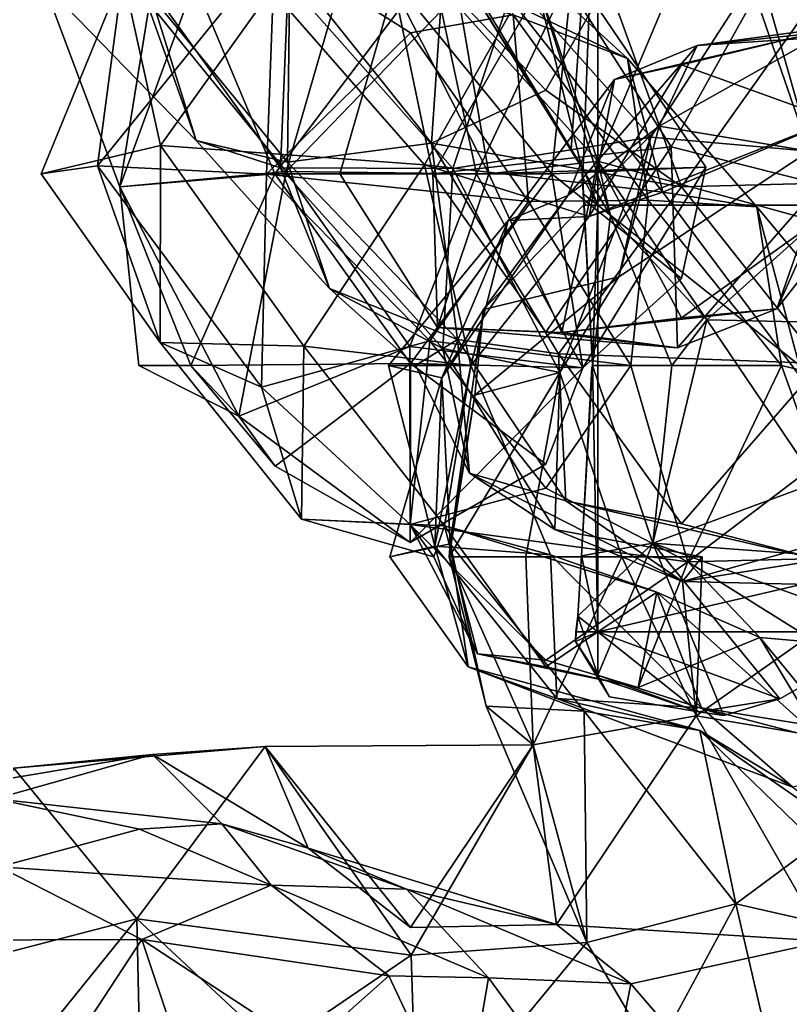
# Model space of a CAD drawing. Extents: x 290034 to 295698, y 4553723 to 4561693.
# Drawn here: x 293966.2 to 294037.9, y 4559275 to 4559366.7 of the extents above; entities that cross this region are included whole.
import ezdxf

# ---------------------------------------------------------------- set-up
doc = ezdxf.new("R2010")
doc.units = 0
doc.layers.add('Au_ppm_Pref_-_0_2', color=7, linetype='CONTINUOUS')

msp = doc.modelspace()

# ---------------------------------------------------------------- linework, layer by layer
at = {"layer": 'Au_ppm_Pref_-_0_2'}
for points in [[(294017.508, 4559354.669, 1919.429), (294007.763, 4559370.879, 1921.872), (294020, 4559389.131, 1923.13)], [(294018.634, 4559352.911, 1919.16), (294017.508, 4559354.669, 1919.429), (294020, 4559389.131, 1923.13)], [(294020, 4559349.446, 1918.684), (294018.634, 4559352.911, 1919.16), (294020, 4559389.131, 1923.13)], [(294020, 4559389.131, 1923.13), (294070, 4559389.131, 1919.985), (294070, 4559349.446, 1915.153)], [(294070, 4559349.446, 1915.153), (294020, 4559349.446, 1918.684), (294020, 4559389.131, 1923.13)], [(294034.236, 4559370.188, 1796.57), (294040.375, 4559379.944, 1796.928), (294050.563, 4559365.829, 1797.026)], [(294010.199, 4559374.638, 1835.251), (294022.756, 4559363.089, 1835.251), (294012.116, 4559367.173, 1839.833)], [(294022.756, 4559363.089, 1835.251), (294010.199, 4559374.638, 1835.251), (294012.289, 4559368.087, 1831.373)], [(293989.173, 4559352.352, 1845.03), (293973.461, 4559353.109, 1842.282), (293989.976, 4559373.486, 1841.674)], [(293975.832, 4559370.917, 1835.261), (293989.976, 4559373.486, 1841.674), (293973.461, 4559353.109, 1842.282)], [(293989.976, 4559373.486, 1841.674), (294002.577, 4559365.479, 1845.56), (293989.173, 4559352.352, 1845.03)], [(294012.116, 4559367.173, 1839.833), (294002.577, 4559365.479, 1845.56), (293989.976, 4559373.486, 1841.674)], [(294017.508, 4559354.669, 1919.429), (294005.89, 4559373.287, 1919.094), (294007.763, 4559370.879, 1921.872)], [(294018.5, 4559352.939, 1918.816), (294005.89, 4559373.287, 1919.094), (294017.508, 4559354.669, 1919.429)], [(294018.5, 4559352.939, 1918.816), (294014.07, 4559370.877, 1912.308), (294005.89, 4559373.287, 1919.094)], [(293991.347, 4559371.71, 1770.059), (293977.388, 4559370.274, 1775.884), (293991.142, 4559353.454, 1776.202)], [(294004.547, 4559355.212, 1770.195), (293991.347, 4559371.71, 1770.059), (293991.142, 4559353.454, 1776.202)], [(294004.547, 4559355.212, 1770.195), (294005.556, 4559370.188, 1765.384), (293991.347, 4559371.71, 1770.059)], [(294004.649, 4559352.37, 1889.682), (294015.887, 4559371.995, 1889.983), (294001.017, 4559369.761, 1894.246)], [(294015.887, 4559371.995, 1889.983), (294004.649, 4559352.37, 1889.682), (294026.809, 4559354.882, 1889.998)], [(294035.358, 4559370.188, 1891.07), (294015.887, 4559371.995, 1889.983), (294026.809, 4559354.882, 1889.998)], [(293975.832, 4559370.917, 1835.261), (293968.218, 4559352.37, 1836.364), (293979.335, 4559355.016, 1830.274)], [(293968.218, 4559352.37, 1836.364), (293975.832, 4559370.917, 1835.261), (293973.461, 4559353.109, 1842.282)], [(293989.656, 4559369.473, 1829.943), (293975.832, 4559370.917, 1835.261), (293979.335, 4559355.016, 1830.274)], [(294015.736, 4559352.37, 1754.758), (294017.654, 4559371.322, 1757.973), (294002.353, 4559368.786, 1754.191)], [(294017.654, 4559371.322, 1757.973), (294008.717, 4559352.37, 1760.935), (294005.464, 4559367.55, 1761.739)], [(294019.99, 4559353.548, 1906.421), (294007.245, 4559367.71, 1901.554), (294027.279, 4559370.861, 1906.388)], [(294017.654, 4559371.322, 1757.973), (294030.054, 4559353.001, 1758.347), (294008.717, 4559352.37, 1760.935)], [(294018.5, 4559352.939, 1918.816), (294021.175, 4559348.506, 1912.463), (294014.07, 4559370.877, 1912.308)], [(294027.279, 4559370.861, 1906.388), (294014.07, 4559370.877, 1912.308), (294019.99, 4559353.548, 1906.421)], [(294019.99, 4559353.548, 1906.421), (294014.07, 4559370.877, 1912.308), (294021.175, 4559348.506, 1912.463)], [(294030.054, 4559353.001, 1758.347), (294017.654, 4559371.322, 1757.973), (294015.736, 4559352.37, 1754.758)], [(293968.358, 4559370.188, 1781.797), (293982.648, 4559355.486, 1781.797), (293977.388, 4559370.274, 1775.884)], [(293978.048, 4559370.188, 1787.602), (293982.648, 4559355.486, 1781.797), (293968.358, 4559370.188, 1781.797)], [(293975.54, 4559351.158, 1757.712), (293982.474, 4559370.188, 1754.503), (293969.422, 4559367.449, 1758.04)], [(293989.967, 4559352.371, 1752.117), (293982.474, 4559370.188, 1754.503), (293975.54, 4559351.158, 1757.712)], [(293982.648, 4559355.486, 1781.797), (293991.142, 4559353.454, 1776.202), (293977.388, 4559370.274, 1775.884)], [(293991.201, 4559370.188, 1793.099), (293990.483, 4559352.938, 1787.554), (293978.048, 4559370.188, 1787.602)], [(293990.483, 4559352.938, 1787.554), (293982.648, 4559355.486, 1781.797), (293978.048, 4559370.188, 1787.602)], [(293996.109, 4559370.188, 1760.93), (293991.009, 4559352.575, 1761.781), (293978.317, 4559368.217, 1762.88)], [(294002.353, 4559368.786, 1754.191), (293982.474, 4559370.188, 1754.503), (293989.967, 4559352.371, 1752.117)], [(294006.52, 4559352.865, 1793.41), (293990.483, 4559352.938, 1787.554), (293991.201, 4559370.188, 1793.099)], [(293996.109, 4559370.188, 1760.93), (294005.464, 4559367.55, 1761.739), (293991.009, 4559352.575, 1761.781)], [(293991.201, 4559370.188, 1793.099), (294012.228, 4559370.082, 1794.767), (294006.52, 4559352.865, 1793.41)], [(294009.861, 4559352.37, 1899.834), (293995.995, 4559352.37, 1894.645), (294001.017, 4559369.761, 1894.246)], [(293995.995, 4559352.37, 1894.645), (294004.649, 4559352.37, 1889.682), (294001.017, 4559369.761, 1894.246)], [(294009.861, 4559352.37, 1899.834), (294001.017, 4559369.761, 1894.246), (294007.245, 4559367.71, 1901.554)], [(294004.547, 4559355.212, 1770.195), (294015.176, 4559360.147, 1766.572), (294005.556, 4559370.188, 1765.384)], [(294020.908, 4559370.188, 1767.217), (294005.556, 4559370.188, 1765.384), (294015.176, 4559360.147, 1766.572)], [(294024.924, 4559355.791, 1796.161), (294006.52, 4559352.865, 1793.41), (294012.228, 4559370.082, 1794.767)], [(294024.924, 4559355.791, 1796.161), (294012.228, 4559370.082, 1794.767), (294034.236, 4559370.188, 1796.57)], [(294015.176, 4559360.147, 1766.572), (294027.771, 4559351.156, 1769.43), (294020.908, 4559370.188, 1767.217)], [(294027.771, 4559351.156, 1769.43), (294041.339, 4559370.269, 1769.307), (294020.908, 4559370.188, 1767.217)], [(294024.924, 4559355.791, 1796.161), (294034.236, 4559370.188, 1796.57), (294039.657, 4559354.478, 1799.88)], [(294035.358, 4559370.188, 1891.07), (294026.809, 4559354.882, 1889.998), (294040.725, 4559351.39, 1894.554)], [(294027.771, 4559351.156, 1769.43), (294052.619, 4559351.819, 1771.304), (294041.339, 4559370.269, 1769.307)], [(294034.236, 4559370.188, 1796.57), (294050.563, 4559365.829, 1797.026), (294039.657, 4559354.478, 1799.88)], [(294045.308, 4559370.188, 1894.645), (294035.358, 4559370.188, 1891.07), (294040.725, 4559351.39, 1894.554)], [(293989.656, 4559369.473, 1829.943), (293979.335, 4559355.016, 1830.274), (294003.874, 4559353.199, 1827.603)], [(293989.656, 4559369.473, 1829.943), (294003.874, 4559353.199, 1827.603), (294012.289, 4559368.087, 1831.373)], [(294002.353, 4559368.786, 1754.191), (293989.967, 4559352.371, 1752.117), (294015.736, 4559352.37, 1754.758)], [(293978.317, 4559368.217, 1762.88), (293975.54, 4559351.158, 1757.712), (293969.422, 4559367.449, 1758.04)], [(293978.317, 4559368.217, 1762.88), (293991.009, 4559352.575, 1761.781), (293975.54, 4559351.158, 1757.712)], [(294026.061, 4559350.667, 1829.119), (294012.289, 4559368.087, 1831.373), (294003.874, 4559353.199, 1827.603)], [(294009.861, 4559352.37, 1899.834), (294007.245, 4559367.71, 1901.554), (294019.99, 4559353.548, 1906.421)], [(294022.756, 4559363.089, 1835.251), (294012.289, 4559368.087, 1831.373), (294026.061, 4559350.667, 1829.119)], [(294008.717, 4559352.37, 1760.935), (293991.009, 4559352.575, 1761.781), (294005.464, 4559367.55, 1761.739)], [(294012.116, 4559367.173, 1839.833), (294013.545, 4559349.788, 1845.501), (294002.577, 4559365.479, 1845.56)], [(294022.756, 4559363.089, 1835.251), (294024.684, 4559349.914, 1840.476), (294012.116, 4559367.173, 1839.833)], [(294012.116, 4559367.173, 1839.833), (294024.684, 4559349.914, 1840.476), (294013.545, 4559349.788, 1845.501)], [(294029.251, 4559364.322, 1812.754), (294025.704, 4559356.81, 1805.216), (294042.126, 4559366.036, 1806.113)], [(294025.704, 4559356.81, 1805.216), (294039.657, 4559354.478, 1799.88), (294042.126, 4559366.036, 1806.113)], [(294029.251, 4559364.322, 1812.754), (294042.126, 4559366.036, 1806.113), (294053.2, 4559365.902, 1811.347)], [(294039.899, 4559365.419, 1817.932), (294029.251, 4559364.322, 1812.754), (294053.2, 4559365.902, 1811.347)], [(294013.545, 4559349.788, 1845.501), (293989.173, 4559352.352, 1845.03), (294002.577, 4559365.479, 1845.56)], [(294027.775, 4559362.513, 1820.815), (294021.562, 4559361.158, 1817.433), (294039.899, 4559365.419, 1817.932)], [(294039.899, 4559365.419, 1817.932), (294021.562, 4559361.158, 1817.433), (294029.251, 4559364.322, 1812.754)], [(294039.899, 4559365.419, 1817.932), (294041.951, 4559357.401, 1824.549), (294027.775, 4559362.513, 1820.815)], [(294017.198, 4559350.345, 1811.231), (294025.704, 4559356.81, 1805.216), (294029.251, 4559364.322, 1812.754)], [(294021.562, 4559361.158, 1817.433), (294017.198, 4559350.345, 1811.231), (294029.251, 4559364.322, 1812.754)], [(294022.756, 4559363.089, 1835.251), (294034.806, 4559349.292, 1835.251), (294024.684, 4559349.914, 1840.476)], [(294022.756, 4559363.089, 1835.251), (294026.061, 4559350.667, 1829.119), (294034.806, 4559349.292, 1835.251)], [(294027.775, 4559362.513, 1820.815), (294041.951, 4559357.401, 1824.549), (294019.206, 4559348.408, 1823.223)], [(294019.206, 4559348.408, 1823.223), (294021.562, 4559361.158, 1817.433), (294027.775, 4559362.513, 1820.815)], [(294019.206, 4559348.408, 1823.223), (294011.671, 4559348.023, 1817.433), (294021.562, 4559361.158, 1817.433)], [(294011.671, 4559348.023, 1817.433), (294017.198, 4559350.345, 1811.231), (294021.562, 4559361.158, 1817.433)], [(294004.547, 4559355.212, 1770.195), (294027.771, 4559351.156, 1769.43), (294015.176, 4559360.147, 1766.572)], [(294009.363, 4559339.743, 1804.651), (294025.704, 4559356.81, 1805.216), (294017.198, 4559350.345, 1811.231)], [(294025.704, 4559356.81, 1805.216), (294009.363, 4559339.743, 1804.651), (294021.946, 4559342.796, 1799.615)], [(294019.206, 4559348.408, 1823.223), (294041.951, 4559357.401, 1824.549), (294026.061, 4559350.667, 1829.119)], [(294025.704, 4559356.81, 1805.216), (294021.946, 4559342.796, 1799.615), (294039.657, 4559354.478, 1799.88)], [(294039.128, 4559333.09, 1829.253), (294026.061, 4559350.667, 1829.119), (294041.951, 4559357.401, 1824.549)], [(294016.479, 4559333.895, 1793.987), (294006.52, 4559352.865, 1793.41), (294024.924, 4559355.791, 1796.161)], [(294016.479, 4559333.895, 1793.987), (294024.924, 4559355.791, 1796.161), (294021.946, 4559342.796, 1799.615)], [(294024.924, 4559355.791, 1796.161), (294039.657, 4559354.478, 1799.88), (294021.946, 4559342.796, 1799.615)], [(293968.218, 4559352.37, 1836.364), (293979.307, 4559336.673, 1836.448), (293979.335, 4559355.016, 1830.274)], [(293992.669, 4559336.33, 1829.478), (293979.335, 4559355.016, 1830.274), (293979.307, 4559336.673, 1836.448)], [(293992.669, 4559336.33, 1829.478), (294003.874, 4559353.199, 1827.603), (293979.335, 4559355.016, 1830.274)], [(293990.483, 4559352.938, 1787.554), (293995.038, 4559341.708, 1781.797), (293982.648, 4559355.486, 1781.797)], [(293982.648, 4559355.486, 1781.797), (293995.038, 4559341.708, 1781.797), (293991.142, 4559353.454, 1776.202)], [(294004.547, 4559355.212, 1770.195), (293991.142, 4559353.454, 1776.202), (294006.947, 4559336.957, 1776.814)], [(294016.335, 4559335.645, 1770.829), (294027.771, 4559351.156, 1769.43), (294004.547, 4559355.212, 1770.195)], [(294016.335, 4559335.645, 1770.829), (294004.547, 4559355.212, 1770.195), (294006.947, 4559336.957, 1776.814)], [(294026.809, 4559354.882, 1889.998), (294004.649, 4559352.37, 1889.682), (294015.176, 4559337.638, 1889.734)], [(294027.422, 4559336.182, 1895.021), (294026.809, 4559354.882, 1889.998), (294015.176, 4559337.638, 1889.734)], [(294026.809, 4559354.882, 1889.998), (294027.422, 4559336.182, 1895.021), (294040.725, 4559351.39, 1894.554)], [(294018.5, 4559352.939, 1918.816), (294017.508, 4559354.669, 1919.429), (294018.634, 4559352.911, 1919.16)], [(293979.307, 4559336.673, 1836.448), (293968.218, 4559352.37, 1836.364), (293973.461, 4559353.109, 1842.282)], [(293989.173, 4559352.352, 1845.03), (293988.709, 4559332.543, 1841.875), (293973.461, 4559353.109, 1842.282)], [(293973.461, 4559353.109, 1842.282), (293988.709, 4559332.543, 1841.875), (293979.307, 4559336.673, 1836.448)], [(293995.038, 4559341.708, 1781.797), (294006.947, 4559336.957, 1776.814), (293991.142, 4559353.454, 1776.202)], [(293992.669, 4559336.33, 1829.478), (294008.193, 4559334.552, 1823.705), (294003.874, 4559353.199, 1827.603)], [(294008.193, 4559334.552, 1823.705), (294019.206, 4559348.408, 1823.223), (294003.874, 4559353.199, 1827.603)], [(294003.874, 4559353.199, 1827.603), (294019.206, 4559348.408, 1823.223), (294026.061, 4559350.667, 1829.119)], [(294030.054, 4559353.001, 1758.347), (294018.596, 4559334.322, 1758.072), (294008.717, 4559352.37, 1760.935)], [(294019.99, 4559353.548, 1906.421), (294016.644, 4559337.613, 1900.255), (294009.861, 4559352.37, 1899.834)], [(294030.054, 4559353.001, 1758.347), (294015.736, 4559352.37, 1754.758), (294027.775, 4559342.644, 1754.798)], [(294027.775, 4559338.968, 1905.051), (294016.644, 4559337.613, 1900.255), (294019.99, 4559353.548, 1906.421)], [(294030.054, 4559353.001, 1758.347), (294027.775, 4559342.644, 1754.798), (294018.596, 4559334.322, 1758.072)], [(294030.155, 4559338.804, 1909.063), (294040.321, 4559347.949, 1905.075), (294019.99, 4559353.548, 1906.421)], [(294019.99, 4559353.548, 1906.421), (294040.321, 4559347.949, 1905.075), (294027.775, 4559338.968, 1905.051)], [(294030.155, 4559338.804, 1909.063), (294019.99, 4559353.548, 1906.421), (294021.175, 4559348.506, 1912.463)], [(293991.009, 4559352.575, 1761.781), (293986.601, 4559329.818, 1759.286), (293975.54, 4559351.158, 1757.712)], [(293989.967, 4559352.371, 1752.117), (293975.54, 4559351.158, 1757.712), (293982.135, 4559334.552, 1754.343)], [(293989.967, 4559352.371, 1752.117), (293982.135, 4559334.552, 1754.343), (294002.564, 4559334.741, 1752.422)], [(293991.009, 4559352.575, 1761.781), (294002.524, 4559336.324, 1761.51), (293986.601, 4559329.818, 1759.286)], [(294004.377, 4559336.825, 1845.524), (293988.709, 4559332.543, 1841.875), (293989.173, 4559352.352, 1845.03)], [(294004.377, 4559336.825, 1845.524), (293989.173, 4559352.352, 1845.03), (294013.545, 4559349.788, 1845.501)], [(294015.736, 4559352.37, 1754.758), (293989.967, 4559352.371, 1752.117), (294002.564, 4559334.741, 1752.422)], [(294005.576, 4559336.13, 1786.987), (293990.483, 4559352.938, 1787.554), (294006.52, 4559352.865, 1793.41)], [(294005.576, 4559336.13, 1786.987), (293995.038, 4559341.708, 1781.797), (293990.483, 4559352.938, 1787.554)], [(294008.717, 4559352.37, 1760.935), (294002.524, 4559336.324, 1761.51), (293991.009, 4559352.575, 1761.781)], [(294005.076, 4559338.085, 1894.645), (293995.995, 4559352.37, 1894.645), (294009.861, 4559352.37, 1899.834)], [(293995.995, 4559352.37, 1894.645), (294005.076, 4559338.085, 1894.645), (294004.649, 4559352.37, 1889.682)], [(294008.717, 4559352.37, 1760.935), (294018.596, 4559334.322, 1758.072), (294002.524, 4559336.324, 1761.51)], [(294018.596, 4559334.322, 1758.072), (294015.736, 4559352.37, 1754.758), (294002.564, 4559334.741, 1752.422)], [(294005.076, 4559338.085, 1894.645), (294015.176, 4559337.638, 1889.734), (294004.649, 4559352.37, 1889.682)], [(294005.076, 4559338.085, 1894.645), (294009.861, 4559352.37, 1899.834), (294016.644, 4559337.613, 1900.255)], [(294005.576, 4559336.13, 1786.987), (294006.52, 4559352.865, 1793.41), (294016.479, 4559333.895, 1793.987)], [(294015.736, 4559352.37, 1754.758), (294018.596, 4559334.322, 1758.072), (294027.775, 4559342.644, 1754.798)], [(294018.5, 4559352.939, 1918.816), (294018.596, 4559352.022, 1919.063), (294018.676, 4559350.497, 1918.886)], [(294018.5, 4559352.939, 1918.816), (294018.676, 4559350.497, 1918.886), (294018.729, 4559349.446, 1918.75)], [(294018.5, 4559352.939, 1918.816), (294018.729, 4559349.446, 1918.75), (294019.511, 4559334.552, 1917.03)], [(294018.596, 4559352.022, 1919.063), (294018.5, 4559352.939, 1918.816), (294018.634, 4559352.911, 1919.16)], [(294018.5, 4559352.939, 1918.816), (294019.511, 4559334.552, 1917.03), (294021.175, 4559348.506, 1912.463)], [(294020, 4559349.446, 1918.684), (294018.596, 4559352.022, 1919.063), (294018.634, 4559352.911, 1919.16)], [(294036.657, 4559339.81, 1900.584), (294040.321, 4559347.949, 1905.075), (294046.473, 4559352.37, 1900.584)], [(294046.473, 4559352.37, 1900.584), (294040.725, 4559351.39, 1894.554), (294036.657, 4559339.81, 1900.584)], [(294020, 4559349.446, 1918.684), (294018.676, 4559350.497, 1918.886), (294018.596, 4559352.022, 1919.063)], [(294036.657, 4559339.81, 1900.584), (294040.725, 4559351.39, 1894.554), (294027.422, 4559336.182, 1895.021)], [(294040.783, 4559334.724, 1770.382), (294052.619, 4559351.819, 1771.304), (294027.771, 4559351.156, 1769.43)], [(293986.601, 4559329.818, 1759.286), (293977.305, 4559334.552, 1758.04), (293975.54, 4559351.158, 1757.712)], [(293977.305, 4559334.552, 1758.04), (293982.135, 4559334.552, 1754.343), (293975.54, 4559351.158, 1757.712)], [(294011.671, 4559348.023, 1817.433), (294005.49, 4559333.406, 1811.357), (294017.198, 4559350.345, 1811.231)], [(294005.49, 4559333.406, 1811.357), (294009.363, 4559339.743, 1804.651), (294017.198, 4559350.345, 1811.231)], [(294040.783, 4559334.724, 1770.382), (294027.771, 4559351.156, 1769.43), (294016.335, 4559335.645, 1770.829)], [(294018.729, 4559349.446, 1918.75), (294018.676, 4559350.497, 1918.886), (294020, 4559349.446, 1918.684)], [(294039.128, 4559333.09, 1829.253), (294034.806, 4559349.292, 1835.251), (294026.061, 4559350.667, 1829.119)], [(294023.079, 4559334.552, 1844.916), (294004.377, 4559336.825, 1845.524), (294013.545, 4559349.788, 1845.501)], [(294023.079, 4559334.552, 1844.916), (294013.545, 4559349.788, 1845.501), (294024.684, 4559349.914, 1840.476)], [(294020, 4559349.446, 1918.684), (294019.516, 4559334.55, 1917.062), (294018.729, 4559349.446, 1918.75)], [(294018.729, 4559349.446, 1918.75), (294019.516, 4559334.55, 1917.062), (294019.511, 4559334.552, 1917.03)], [(294019.516, 4559334.55, 1917.062), (294020, 4559349.446, 1918.684), (294020, 4559309.761, 1914.295)], [(294020, 4559349.446, 1918.684), (294058.648, 4559318.771, 1911.707), (294020, 4559309.761, 1914.295)], [(294020, 4559349.446, 1918.684), (294070, 4559349.446, 1915.153), (294058.648, 4559318.771, 1911.707)], [(294023.079, 4559334.552, 1844.916), (294024.684, 4559349.914, 1840.476), (294037.072, 4559334.552, 1840.678)], [(294037.072, 4559334.552, 1840.678), (294024.684, 4559349.914, 1840.476), (294034.806, 4559349.292, 1835.251)], [(294026.885, 4559334.552, 1912.463), (294021.175, 4559348.506, 1912.463), (294019.511, 4559334.552, 1917.03)], [(294030.155, 4559338.804, 1909.063), (294021.175, 4559348.506, 1912.463), (294026.885, 4559334.552, 1912.463)], [(294037.072, 4559334.552, 1840.678), (294034.806, 4559349.292, 1835.251), (294049.632, 4559331.493, 1835.251)], [(294049.632, 4559331.493, 1835.251), (294034.806, 4559349.292, 1835.251), (294039.128, 4559333.09, 1829.253)], [(294000.534, 4559334.552, 1817.433), (294011.671, 4559348.023, 1817.433), (294008.193, 4559334.552, 1823.705)], [(294011.671, 4559348.023, 1817.433), (294000.534, 4559334.552, 1817.433), (294005.49, 4559333.406, 1811.357)], [(294011.671, 4559348.023, 1817.433), (294019.206, 4559348.408, 1823.223), (294008.193, 4559334.552, 1823.705)], [(294027.775, 4559338.968, 1905.051), (294040.321, 4559347.949, 1905.075), (294036.657, 4559339.81, 1900.584)], [(294049.711, 4559338.364, 1907.377), (294040.321, 4559347.949, 1905.075), (294030.155, 4559338.804, 1909.063)], [(294021.946, 4559342.796, 1799.615), (294009.363, 4559339.743, 1804.651), (294008.567, 4559331.785, 1800.256)], [(294016.479, 4559333.895, 1793.987), (294021.946, 4559342.796, 1799.615), (294008.567, 4559331.785, 1800.256)], [(294005.576, 4559336.13, 1786.987), (294003.033, 4559334.552, 1781.797), (293995.038, 4559341.708, 1781.797)], [(293995.038, 4559341.708, 1781.797), (294003.033, 4559334.552, 1781.797), (294006.947, 4559336.957, 1776.814)], [(294005.49, 4559333.406, 1811.357), (294006.271, 4559317.961, 1805.289), (294009.363, 4559339.743, 1804.651)], [(294009.363, 4559339.743, 1804.651), (294006.271, 4559317.961, 1805.289), (294008.567, 4559331.785, 1800.256)], [(294027.775, 4559338.968, 1905.051), (294036.657, 4559339.81, 1900.584), (294016.644, 4559337.613, 1900.255)], [(294036.657, 4559339.81, 1900.584), (294027.422, 4559336.182, 1895.021), (294016.644, 4559337.613, 1900.255)], [(294030.155, 4559338.804, 1909.063), (294025.124, 4559318.023, 1910.773), (294040.375, 4559323.655, 1908.83)], [(294030.155, 4559338.804, 1909.063), (294026.885, 4559334.552, 1912.463), (294025.124, 4559318.023, 1910.773)], [(294049.711, 4559338.364, 1907.377), (294030.155, 4559338.804, 1909.063), (294040.375, 4559323.655, 1908.83)], [(294027.422, 4559336.182, 1895.021), (294005.076, 4559338.085, 1894.645), (294016.644, 4559337.613, 1900.255)], [(294005.076, 4559338.085, 1894.645), (294027.422, 4559336.182, 1895.021), (294015.176, 4559337.638, 1889.734)], [(293992.669, 4559336.33, 1829.478), (293979.307, 4559336.673, 1836.448), (293992.455, 4559320.238, 1835.251)], [(293979.307, 4559336.673, 1836.448), (293988.709, 4559332.543, 1841.875), (293992.455, 4559320.238, 1835.251)], [(294002.54, 4559319.753, 1840.718), (293988.709, 4559332.543, 1841.875), (294004.377, 4559336.825, 1845.524)], [(294002.54, 4559319.753, 1840.718), (294004.377, 4559336.825, 1845.524), (294015.176, 4559323.127, 1844.999)], [(294003.033, 4559334.552, 1781.797), (294008.079, 4559324.516, 1781.797), (294006.947, 4559336.957, 1776.814)], [(294023.079, 4559334.552, 1844.916), (294015.176, 4559323.127, 1844.999), (294004.377, 4559336.825, 1845.524)], [(294008.079, 4559324.516, 1781.797), (294017.018, 4559321.946, 1776.727), (294006.947, 4559336.957, 1776.814)], [(294017.018, 4559321.946, 1776.727), (294016.335, 4559335.645, 1770.829), (294006.947, 4559336.957, 1776.814)], [(294002.524, 4559336.324, 1761.51), (294002.555, 4559318.083, 1758.04), (293986.601, 4559329.818, 1759.286)], [(293992.669, 4559336.33, 1829.478), (293992.455, 4559320.238, 1835.251), (294005.731, 4559319.643, 1830.158)], [(293992.669, 4559336.33, 1829.478), (294005.731, 4559319.643, 1830.158), (294008.193, 4559334.552, 1823.705)], [(294002.555, 4559318.083, 1758.04), (294002.524, 4559336.324, 1761.51), (294018.596, 4559334.322, 1758.072)], [(294008.079, 4559324.516, 1781.797), (294003.033, 4559334.552, 1781.797), (294005.576, 4559336.13, 1786.987)], [(294008.079, 4559324.516, 1781.797), (294005.576, 4559336.13, 1786.987), (294015.997, 4559319.282, 1787.274)], [(294015.997, 4559319.282, 1787.274), (294005.576, 4559336.13, 1786.987), (294016.479, 4559333.895, 1793.987)], [(294040.783, 4559334.724, 1770.382), (294016.335, 4559335.645, 1770.829), (294027.775, 4559319.823, 1770.948)], [(294017.018, 4559321.946, 1776.727), (294027.775, 4559319.823, 1770.948), (294016.335, 4559335.645, 1770.829)], [(294002.564, 4559334.741, 1752.422), (293982.135, 4559334.552, 1754.343), (293989.978, 4559325.185, 1754.918)], [(294002.564, 4559334.741, 1752.422), (293989.978, 4559325.185, 1754.918), (294002.555, 4559318.083, 1758.04)], [(294002.564, 4559334.741, 1752.422), (294002.555, 4559318.083, 1758.04), (294015.176, 4559325.367, 1754.979)], [(294018.596, 4559334.322, 1758.072), (294002.564, 4559334.741, 1752.422), (294015.176, 4559325.367, 1754.979)], [(294040.783, 4559334.724, 1770.382), (294027.775, 4559319.823, 1770.948), (294040.655, 4559316.471, 1775.681)], [(293977.305, 4559334.552, 1758.04), (293986.601, 4559329.818, 1759.286), (293982.135, 4559334.552, 1754.343)], [(293986.601, 4559329.818, 1759.286), (293989.978, 4559325.185, 1754.918), (293982.135, 4559334.552, 1754.343)], [(294004.847, 4559317.744, 1817.023), (294000.534, 4559334.552, 1817.433), (294008.193, 4559334.552, 1823.705)], [(294000.534, 4559334.552, 1817.433), (294004.847, 4559317.744, 1817.023), (294005.49, 4559333.406, 1811.357)], [(294002.555, 4559318.083, 1758.04), (294018.596, 4559334.322, 1758.072), (294015.176, 4559325.367, 1754.979)], [(294004.847, 4559317.744, 1817.023), (294008.193, 4559334.552, 1823.705), (294015.591, 4559316.943, 1823.511)], [(294015.591, 4559316.943, 1823.511), (294008.193, 4559334.552, 1823.705), (294005.731, 4559319.643, 1830.158)], [(294006.189, 4559316.734, 1798.239), (294013.3, 4559316.734, 1793.676), (294016.479, 4559333.895, 1793.987)], [(294008.567, 4559331.785, 1800.256), (294006.189, 4559316.734, 1798.239), (294016.479, 4559333.895, 1793.987)], [(294022.235, 4559316.734, 1791.064), (294016.479, 4559333.895, 1793.987), (294013.3, 4559316.734, 1793.676)], [(294023.079, 4559334.552, 1844.916), (294028.374, 4559316.283, 1841.39), (294015.176, 4559323.127, 1844.999)], [(294022.235, 4559316.734, 1791.064), (294015.997, 4559319.282, 1787.274), (294016.479, 4559333.895, 1793.987)], [(294018.483, 4559316.827, 1915.156), (294019.511, 4559334.552, 1917.03), (294019.451, 4559334.37, 1917.045)], [(294018.483, 4559316.827, 1915.156), (294025.124, 4559318.023, 1910.773), (294019.511, 4559334.552, 1917.03)], [(294018.483, 4559316.827, 1915.156), (294019.451, 4559334.37, 1917.045), (294019.516, 4559334.55, 1917.062)], [(294020, 4559309.761, 1914.295), (294018.483, 4559316.827, 1915.156), (294019.516, 4559334.55, 1917.062)], [(294019.451, 4559334.37, 1917.045), (294019.511, 4559334.552, 1917.03), (294019.516, 4559334.55, 1917.062)], [(294026.885, 4559334.552, 1912.463), (294019.511, 4559334.552, 1917.03), (294025.124, 4559318.023, 1910.773)], [(294023.079, 4559334.552, 1844.916), (294037.072, 4559334.552, 1840.678), (294028.374, 4559316.283, 1841.39)], [(294040.375, 4559325.396, 1838.139), (294028.374, 4559316.283, 1841.39), (294037.072, 4559334.552, 1840.678)], [(294049.632, 4559331.493, 1835.251), (294040.375, 4559325.396, 1838.139), (294037.072, 4559334.552, 1840.678)], [(294000.647, 4559316.734, 1811.494), (294005.49, 4559333.406, 1811.357), (294004.847, 4559317.744, 1817.023)], [(294005.49, 4559333.406, 1811.357), (294000.647, 4559316.734, 1811.494), (294006.271, 4559317.961, 1805.289)], [(294002.54, 4559319.753, 1840.718), (293992.455, 4559320.238, 1835.251), (293988.709, 4559332.543, 1841.875)], [(294006.271, 4559317.961, 1805.289), (294006.189, 4559316.734, 1798.239), (294008.567, 4559331.785, 1800.256)], [(293986.601, 4559329.818, 1759.286), (294002.555, 4559318.083, 1758.04), (293989.978, 4559325.185, 1754.918)], [(294047.066, 4559316.734, 1838.406), (294028.374, 4559316.283, 1841.39), (294040.375, 4559325.396, 1838.139)], [(294008.079, 4559324.516, 1781.797), (294015.997, 4559319.282, 1787.274), (294027.89, 4559314.449, 1781.663)], [(294017.018, 4559321.946, 1776.727), (294008.079, 4559324.516, 1781.797), (294027.89, 4559314.449, 1781.663)], [(294002.54, 4559319.753, 1840.718), (294015.176, 4559323.127, 1844.999), (294028.374, 4559316.283, 1841.39)], [(294054.878, 4559315.813, 1911.193), (294040.375, 4559323.655, 1908.83), (294025.124, 4559318.023, 1910.773)], [(294027.89, 4559314.449, 1781.663), (294040.655, 4559316.471, 1775.681), (294017.018, 4559321.946, 1776.727)], [(294017.018, 4559321.946, 1776.727), (294040.655, 4559316.471, 1775.681), (294027.775, 4559319.823, 1770.948)], [(294046.266, 4559314.007, 1785.984), (294052.535, 4559321.352, 1781.694), (294027.89, 4559314.449, 1781.663)], [(294052.535, 4559321.352, 1781.694), (294040.655, 4559316.471, 1775.681), (294027.89, 4559314.449, 1781.663)], [(294002.54, 4559319.753, 1840.718), (294004.758, 4559316.734, 1835.251), (293992.455, 4559320.238, 1835.251)], [(294005.731, 4559319.643, 1830.158), (293992.455, 4559320.238, 1835.251), (294004.758, 4559316.734, 1835.251)], [(294002.54, 4559319.753, 1840.718), (294015.176, 4559307.124, 1838.455), (294008.817, 4559307.741, 1835.251)], [(294002.54, 4559319.753, 1840.718), (294028.374, 4559316.283, 1841.39), (294015.176, 4559307.124, 1838.455)], [(294002.54, 4559319.753, 1840.718), (294008.817, 4559307.741, 1835.251), (294004.758, 4559316.734, 1835.251)], [(294004.758, 4559316.734, 1835.251), (294008.817, 4559307.741, 1835.251), (294005.731, 4559319.643, 1830.158)], [(294015.591, 4559316.943, 1823.511), (294005.731, 4559319.643, 1830.158), (294025.503, 4559313.453, 1829.358)], [(294015.176, 4559306.504, 1831.841), (294025.503, 4559313.453, 1829.358), (294005.731, 4559319.643, 1830.158)], [(294015.176, 4559306.504, 1831.841), (294005.731, 4559319.643, 1830.158), (294008.817, 4559307.741, 1835.251)], [(294029.717, 4559316.734, 1787.737), (294015.997, 4559319.282, 1787.274), (294022.235, 4559316.734, 1791.064)], [(294029.717, 4559316.734, 1787.737), (294027.89, 4559314.449, 1781.663), (294015.997, 4559319.282, 1787.274)], [(294020, 4559309.761, 1914.295), (294058.648, 4559318.771, 1911.707), (294047.919, 4559309.761, 1911.705)], [(294000.647, 4559316.734, 1811.494), (294007.946, 4559306.509, 1811.494), (294006.271, 4559317.961, 1805.289)], [(294007.946, 4559306.509, 1811.494), (294000.647, 4559316.734, 1811.494), (294004.847, 4559317.744, 1817.023)], [(294015.591, 4559316.943, 1823.511), (294016.194, 4559303.587, 1816.356), (294004.847, 4559317.744, 1817.023)], [(294016.194, 4559303.587, 1816.356), (294007.946, 4559306.509, 1811.494), (294004.847, 4559317.744, 1817.023)], [(294006.271, 4559317.961, 1805.289), (294009.63, 4559302.855, 1799.615), (294006.189, 4559316.734, 1798.239)], [(294007.946, 4559306.509, 1811.494), (294018.736, 4559302.384, 1804.855), (294006.271, 4559317.961, 1805.289)], [(294018.736, 4559302.384, 1804.855), (294009.63, 4559302.855, 1799.615), (294006.271, 4559317.961, 1805.289)], [(294018.145, 4559311.233, 1914.555), (294025.124, 4559318.023, 1910.773), (294018.483, 4559316.827, 1915.156)], [(294020, 4559305.738, 1912.463), (294025.124, 4559318.023, 1910.773), (294018.145, 4559311.233, 1914.555)], [(294020, 4559305.738, 1912.463), (294031.712, 4559302.005, 1912.56), (294025.124, 4559318.023, 1910.773)], [(294036.946, 4559303.551, 1912.204), (294047.919, 4559309.761, 1911.705), (294025.124, 4559318.023, 1910.773)], [(294047.919, 4559309.761, 1911.705), (294054.878, 4559315.813, 1911.193), (294025.124, 4559318.023, 1910.773)], [(294031.712, 4559302.005, 1912.56), (294036.946, 4559303.551, 1912.204), (294025.124, 4559318.023, 1910.773)], [(294013.3, 4559316.734, 1793.676), (294006.189, 4559316.734, 1798.239), (294013.975, 4559299.27, 1793.635)], [(294006.189, 4559316.734, 1798.239), (294009.63, 4559302.855, 1799.615), (294013.975, 4559299.27, 1793.635)], [(294022.235, 4559316.734, 1791.064), (294013.3, 4559316.734, 1793.676), (294013.975, 4559299.27, 1793.635)], [(294022.235, 4559316.734, 1791.064), (294013.975, 4559299.27, 1793.635), (294029.144, 4559301.973, 1788.226)], [(294025.503, 4559313.453, 1829.358), (294029.641, 4559302.707, 1822.988), (294015.591, 4559316.943, 1823.511)], [(294029.641, 4559302.707, 1822.988), (294016.194, 4559303.587, 1816.356), (294015.591, 4559316.943, 1823.511)], [(294018.145, 4559311.233, 1914.555), (294018.483, 4559316.827, 1915.156), (294020, 4559309.761, 1914.295)], [(294029.144, 4559301.973, 1788.226), (294029.717, 4559316.734, 1787.737), (294022.235, 4559316.734, 1791.064)], [(294027.89, 4559314.449, 1781.663), (294029.717, 4559316.734, 1787.737), (294029.144, 4559301.973, 1788.226)], [(294047.066, 4559316.734, 1838.406), (294040.375, 4559308.788, 1837.9), (294028.374, 4559316.283, 1841.39)], [(294015.176, 4559307.124, 1838.455), (294028.374, 4559316.283, 1841.39), (294023.762, 4559304.592, 1835.251)], [(294035.078, 4559309.244, 1835.251), (294023.762, 4559304.592, 1835.251), (294028.374, 4559316.283, 1841.39)], [(294040.375, 4559308.788, 1837.9), (294035.078, 4559309.244, 1835.251), (294028.374, 4559316.283, 1841.39)], [(294029.144, 4559301.973, 1788.226), (294046.266, 4559314.007, 1785.984), (294027.89, 4559314.449, 1781.663)], [(294029.144, 4559301.973, 1788.226), (294051.683, 4559298.172, 1788.135), (294046.266, 4559314.007, 1785.984)], [(294023.762, 4559304.592, 1835.251), (294025.503, 4559313.453, 1829.358), (294015.176, 4559306.504, 1831.841)], [(294035.078, 4559309.244, 1835.251), (294025.503, 4559313.453, 1829.358), (294023.762, 4559304.592, 1835.251)], [(294025.503, 4559313.453, 1829.358), (294035.078, 4559309.244, 1835.251), (294040.761, 4559299.802, 1829.581)], [(294040.761, 4559299.802, 1829.581), (294029.641, 4559302.707, 1822.988), (294025.503, 4559313.453, 1829.358)], [(294017.913, 4559308.888, 1914.365), (294018.145, 4559311.233, 1914.555), (294017.961, 4559309.761, 1914.462)], [(294020, 4559305.738, 1912.463), (294018.145, 4559311.233, 1914.555), (294017.913, 4559308.888, 1914.365)], [(294017.961, 4559309.761, 1914.462), (294018.145, 4559311.233, 1914.555), (294020, 4559309.761, 1914.295)], [(294020, 4559305.494, 1913.802), (294017.913, 4559308.888, 1914.365), (294020, 4559309.761, 1914.295)], [(294020, 4559309.761, 1914.295), (294017.913, 4559308.888, 1914.365), (294017.961, 4559309.761, 1914.462)], [(294020, 4559309.761, 1914.295), (294029.353, 4559302.338, 1912.807), (294020, 4559305.494, 1913.802)], [(294047.919, 4559309.761, 1911.705), (294036.946, 4559303.551, 1912.204), (294020, 4559309.761, 1914.295)], [(294020, 4559309.761, 1914.295), (294036.946, 4559303.551, 1912.204), (294029.353, 4559302.338, 1912.807)], [(294040.375, 4559308.788, 1837.9), (294043.554, 4559298.916, 1835.251), (294035.078, 4559309.244, 1835.251)], [(294035.078, 4559309.244, 1835.251), (294043.554, 4559298.916, 1835.251), (294040.761, 4559299.802, 1829.581)], [(294020, 4559305.494, 1913.802), (294020, 4559305.738, 1912.463), (294017.913, 4559308.888, 1914.365)], [(294015.176, 4559306.504, 1831.841), (294008.817, 4559307.741, 1835.251), (294023.762, 4559304.592, 1835.251)], [(294023.762, 4559304.592, 1835.251), (294008.817, 4559307.741, 1835.251), (294015.176, 4559307.124, 1838.455)], [(294029.493, 4559300.593, 1811.093), (294007.946, 4559306.509, 1811.494), (294016.194, 4559303.587, 1816.356)], [(294029.493, 4559300.593, 1811.093), (294018.736, 4559302.384, 1804.855), (294007.946, 4559306.509, 1811.494)], [(294020, 4559305.738, 1912.463), (294020, 4559305.494, 1913.802), (294021.081, 4559303.733, 1913.526)], [(294029.353, 4559302.338, 1912.807), (294020, 4559305.738, 1912.463), (294021.081, 4559303.733, 1913.526)], [(294031.712, 4559302.005, 1912.56), (294020, 4559305.738, 1912.463), (294029.353, 4559302.338, 1912.807)], [(294029.353, 4559302.338, 1912.807), (294021.081, 4559303.733, 1913.526), (294020, 4559305.494, 1913.802)], [(294029.493, 4559300.593, 1811.093), (294016.194, 4559303.587, 1816.356), (294038.126, 4559295.31, 1817.408)], [(294029.641, 4559302.707, 1822.988), (294038.126, 4559295.31, 1817.408), (294016.194, 4559303.587, 1816.356)], [(294029.353, 4559302.338, 1912.807), (294036.946, 4559303.551, 1912.204), (294031.712, 4559302.005, 1912.56)], [(294018.736, 4559302.384, 1804.855), (294018.995, 4559280.882, 1798.511), (294009.63, 4559302.855, 1799.615)], [(294009.63, 4559302.855, 1799.615), (294018.995, 4559280.882, 1798.511), (294013.975, 4559299.27, 1793.635)], [(294052.734, 4559298.999, 1823.28), (294029.641, 4559302.707, 1822.988), (294040.761, 4559299.802, 1829.581)], [(294052.734, 4559298.999, 1823.28), (294038.126, 4559295.31, 1817.408), (294029.641, 4559302.707, 1822.988)], [(294016.144, 4559282.555, 1787.286), (294029.144, 4559301.973, 1788.226), (294013.975, 4559299.27, 1793.635)], [(294041.164, 4559280.987, 1786.45), (294029.144, 4559301.973, 1788.226), (294016.144, 4559282.555, 1787.286)], [(294029.493, 4559300.593, 1811.093), (294032.828, 4559284.46, 1804.612), (294018.736, 4559302.384, 1804.855)], [(294032.828, 4559284.46, 1804.612), (294018.995, 4559280.882, 1798.511), (294018.736, 4559302.384, 1804.855)], [(294051.683, 4559298.172, 1788.135), (294029.144, 4559301.973, 1788.226), (294041.164, 4559280.987, 1786.45)], [(294029.493, 4559300.593, 1811.093), (294038.126, 4559295.31, 1817.408), (294046.041, 4559289.112, 1811.494)], [(294029.493, 4559300.593, 1811.093), (294040.375, 4559290.05, 1808.51), (294032.828, 4559284.46, 1804.612)], [(294029.493, 4559300.593, 1811.093), (294046.041, 4559289.112, 1811.494), (294040.375, 4559290.05, 1808.51)], [(293977.117, 4559283.068, 1795.847), (293965.671, 4559297.084, 1793.486), (293989.062, 4559299.1, 1793.773)], [(293978.58, 4559298.367, 1788.375), (293989.062, 4559299.1, 1793.773), (293965.671, 4559297.084, 1793.486)], [(294002.642, 4559279.689, 1794.809), (293977.117, 4559283.068, 1795.847), (293989.062, 4559299.1, 1793.773)], [(293993.074, 4559289.655, 1786.344), (293989.062, 4559299.1, 1793.773), (293978.58, 4559298.367, 1788.375)], [(294002.577, 4559282.278, 1793.283), (294013.975, 4559299.27, 1793.635), (293989.062, 4559299.1, 1793.773)], [(294013.975, 4559299.27, 1793.635), (294002.642, 4559279.689, 1794.809), (293989.062, 4559299.1, 1793.773)], [(293993.074, 4559289.655, 1786.344), (294002.577, 4559282.278, 1793.283), (293989.062, 4559299.1, 1793.773)], [(294016.144, 4559282.555, 1787.286), (294013.975, 4559299.27, 1793.635), (294002.577, 4559282.278, 1793.283)], [(294013.975, 4559299.27, 1793.635), (294018.995, 4559280.882, 1798.511), (294002.642, 4559279.689, 1794.809)], [(293953.369, 4559294.135, 1786.704), (293978.58, 4559298.367, 1788.375), (293965.671, 4559297.084, 1793.486)], [(293978.58, 4559298.367, 1788.375), (293953.369, 4559294.135, 1786.704), (293963.942, 4559294.254, 1781.682)], [(293985.036, 4559291.927, 1781.797), (293978.58, 4559298.367, 1788.375), (293963.942, 4559294.254, 1781.682)], [(293985.036, 4559291.927, 1781.797), (293993.074, 4559289.655, 1786.344), (293978.58, 4559298.367, 1788.375)], [(293958.038, 4559278.133, 1793.308), (293965.671, 4559297.084, 1793.486), (293977.117, 4559283.068, 1795.847)], [(293985.036, 4559291.927, 1781.797), (293963.942, 4559294.254, 1781.682), (293977.379, 4559291.426, 1778.355)], [(293964.306, 4559287.921, 1775.088), (293977.379, 4559291.426, 1778.355), (293963.942, 4559294.254, 1781.682)], [(293985.036, 4559291.927, 1781.797), (293977.379, 4559291.426, 1778.355), (293989.606, 4559286.197, 1775.918)], [(293993.074, 4559289.655, 1786.344), (293985.036, 4559291.927, 1781.797), (294002.216, 4559285.825, 1782.034)], [(293985.036, 4559291.927, 1781.797), (293989.606, 4559286.197, 1775.918), (294002.216, 4559285.825, 1782.034)], [(293977.379, 4559291.426, 1778.355), (293964.306, 4559287.921, 1775.088), (293989.606, 4559286.197, 1775.918)], [(294040.375, 4559290.05, 1808.51), (294047.673, 4559281.098, 1808.054), (294032.828, 4559284.46, 1804.612)], [(294016.144, 4559282.555, 1787.286), (294002.577, 4559282.278, 1793.283), (293993.074, 4559289.655, 1786.344)], [(293993.074, 4559289.655, 1786.344), (294002.216, 4559285.825, 1782.034), (294016.144, 4559282.555, 1787.286)], [(293964.306, 4559287.921, 1775.088), (293957.067, 4559281.098, 1772.222), (293977.579, 4559281.17, 1769.508)], [(293964.306, 4559287.921, 1775.088), (293977.579, 4559281.17, 1769.508), (293989.606, 4559286.197, 1775.918)], [(294000.569, 4559277.782, 1771.971), (293989.606, 4559286.197, 1775.918), (293977.579, 4559281.17, 1769.508)], [(294009.847, 4559277.602, 1776.961), (294002.216, 4559285.825, 1782.034), (293989.606, 4559286.197, 1775.918)], [(294009.847, 4559277.602, 1776.961), (293989.606, 4559286.197, 1775.918), (294000.569, 4559277.782, 1771.971)], [(294002.216, 4559285.825, 1782.034), (294023.06, 4559277.033, 1782.539), (294016.144, 4559282.555, 1787.286)], [(294023.06, 4559277.033, 1782.539), (294002.216, 4559285.825, 1782.034), (294009.847, 4559277.602, 1776.961)], [(294032.828, 4559284.46, 1804.612), (294025.225, 4559270.334, 1800.765), (294018.995, 4559280.882, 1798.511)], [(294037.682, 4559263.648, 1806.218), (294025.225, 4559270.334, 1800.765), (294032.828, 4559284.46, 1804.612)], [(294047.673, 4559281.098, 1808.054), (294037.682, 4559263.648, 1806.218), (294032.828, 4559284.46, 1804.612)], [(293958.038, 4559278.133, 1793.308), (293977.117, 4559283.068, 1795.847), (293960.515, 4559262.511, 1794.633)], [(293977.117, 4559283.068, 1795.847), (293977.571, 4559263.363, 1799.655), (293960.515, 4559262.511, 1794.633)], [(294002.642, 4559279.689, 1794.809), (293989.978, 4559271.089, 1796.279), (293977.117, 4559283.068, 1795.847)], [(293977.117, 4559283.068, 1795.847), (293989.978, 4559271.089, 1796.279), (293977.571, 4559263.363, 1799.655)], [(294041.164, 4559280.987, 1786.45), (294016.144, 4559282.555, 1787.286), (294023.06, 4559277.033, 1782.539)], [(293957.067, 4559281.098, 1772.222), (293965.158, 4559262.169, 1769.636), (293977.579, 4559281.17, 1769.508)], [(293983.567, 4559263.28, 1766.897), (293977.579, 4559281.17, 1769.508), (293965.158, 4559262.169, 1769.636)], [(294000.569, 4559277.782, 1771.971), (293977.579, 4559281.17, 1769.508), (293993.011, 4559271.051, 1768.758)], [(293983.567, 4559263.28, 1766.897), (293993.011, 4559271.051, 1768.758), (293977.579, 4559281.17, 1769.508)], [(294018.995, 4559280.882, 1798.511), (294003.201, 4559261.768, 1799.602), (294002.642, 4559279.689, 1794.809)], [(294018.995, 4559280.882, 1798.511), (294025.225, 4559270.334, 1800.765), (294003.201, 4559261.768, 1799.602)], [(294037.197, 4559260.613, 1783.259), (294041.164, 4559280.987, 1786.45), (294023.06, 4559277.033, 1782.539)], [(294054.421, 4559263.605, 1787.004), (294041.164, 4559280.987, 1786.45), (294037.197, 4559260.613, 1783.259)], [(294037.682, 4559263.648, 1806.218), (294047.673, 4559281.098, 1808.054), (294053.741, 4559264.321, 1810.951)], [(293989.978, 4559271.089, 1796.279), (294002.642, 4559279.689, 1794.809), (294003.201, 4559261.768, 1799.602)], [(294007.393, 4559263.28, 1770.863), (294000.569, 4559277.782, 1771.971), (293993.011, 4559271.051, 1768.758)], [(294009.847, 4559277.602, 1776.961), (294000.569, 4559277.782, 1771.971), (294007.393, 4559263.28, 1770.863)], [(294009.847, 4559277.602, 1776.961), (294007.393, 4559263.28, 1770.863), (294020.374, 4559263.28, 1776.751)], [(294009.847, 4559277.602, 1776.961), (294020.374, 4559263.28, 1776.751), (294023.06, 4559277.033, 1782.539)], [(294037.197, 4559260.613, 1783.259), (294023.06, 4559277.033, 1782.539), (294020.374, 4559263.28, 1776.751)]]:
    msp.add_3dface(points, dxfattribs=at)

doc.saveas('drawing.dxf')
